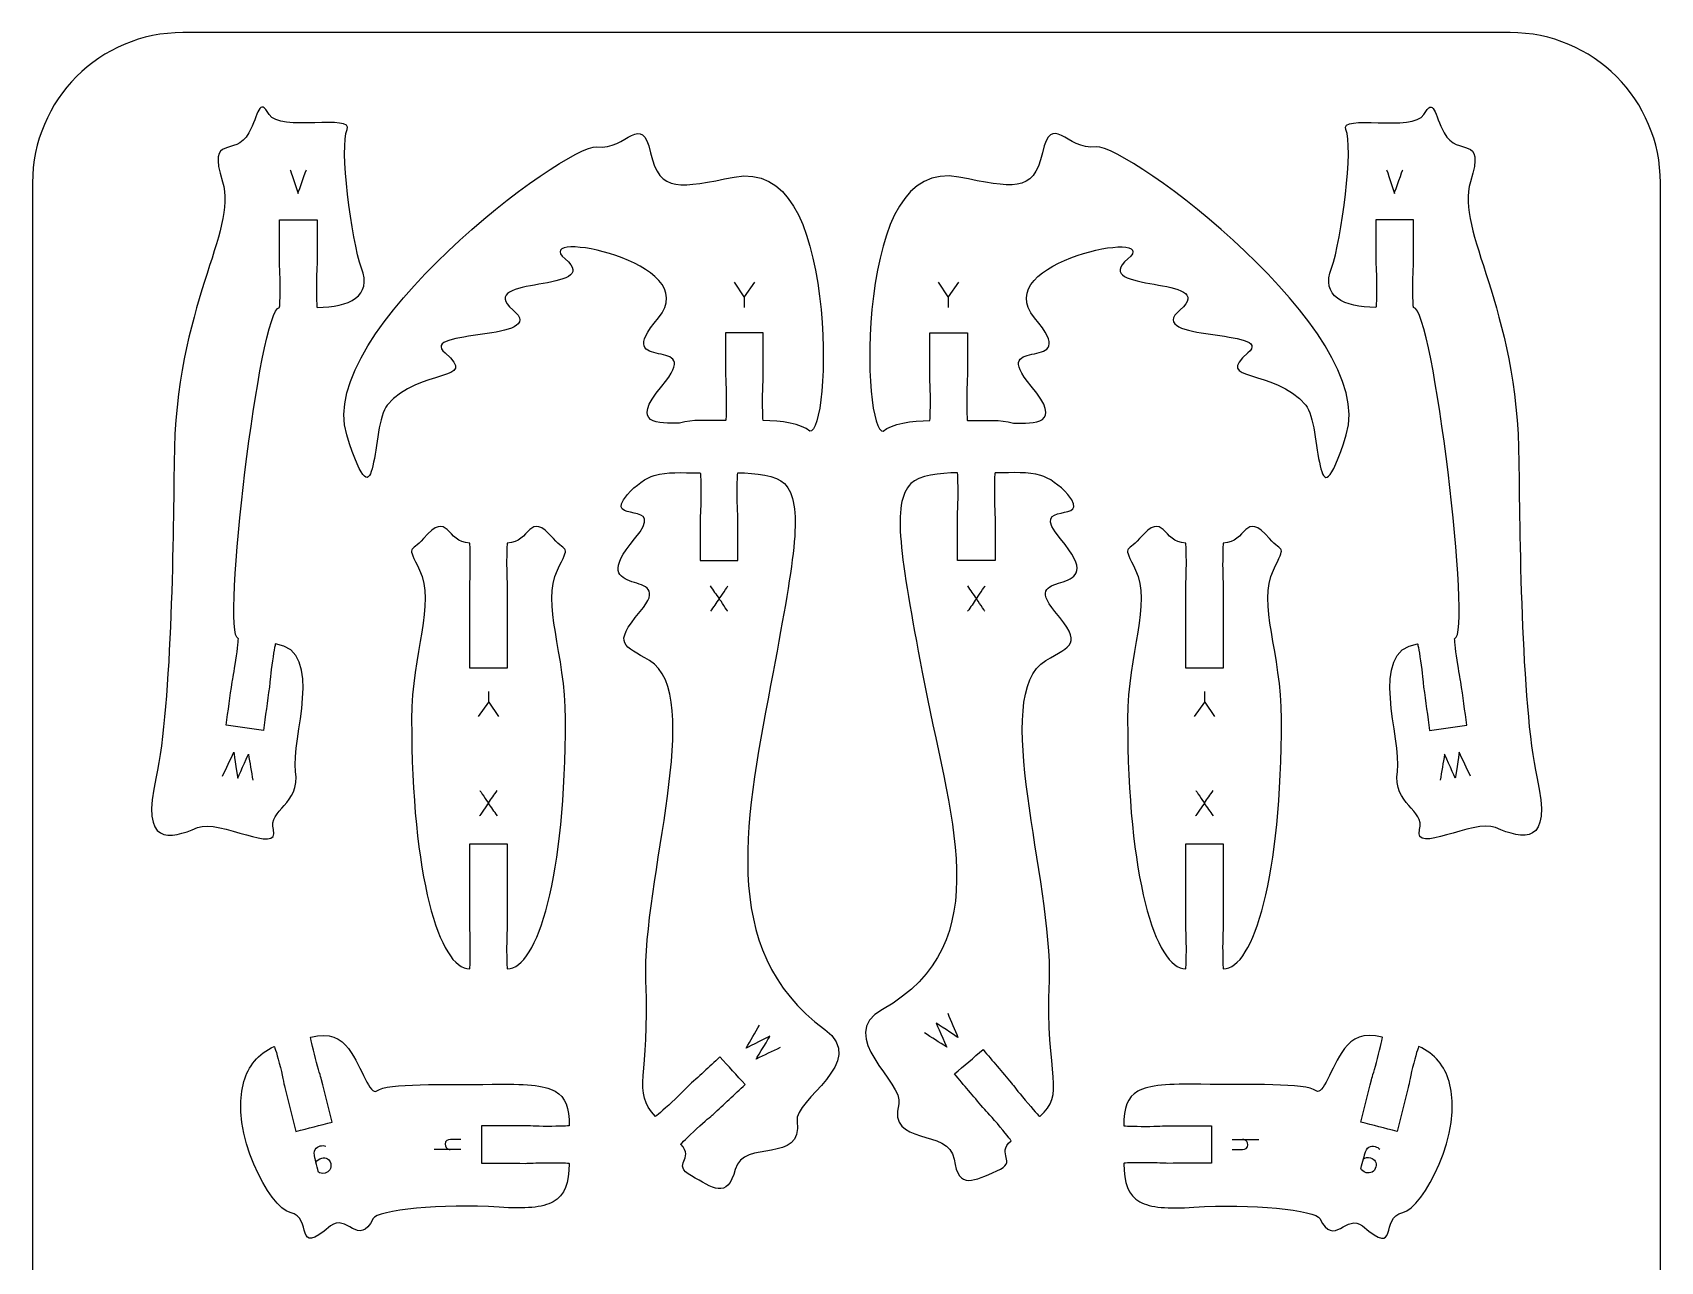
# Model space of a CAD drawing. Extents: x 5 to 405, y 10 to 230.
# Drawn here: x 5 to 135, y 131.9 to 230 of the extents above; entities that cross this region are included whole.
import ezdxf

# ---------------------------------------------------------------- set-up
doc = ezdxf.new("R2010")
doc.units = 0
doc.header["$MEASUREMENT"] = 0
doc.layers.add('DEFAULT', color=18, linetype='CONTINUOUS')

msp = doc.modelspace()

# ---------------------------------------------------------------- linework, layer by layer
at = {"layer": 'DEFAULT', "color": 18}
for points in [[(61.83, 208.91), (61.06, 210.07)], [(62.64, 210.07), (61.83, 208.91), (61.83, 208.05)], [(78.13, 208.91), (77.36, 210.07)], [(78.94, 210.07), (78.13, 208.91), (78.13, 208.05)], [(40.62, 175.39), (41.43, 176.55), (41.43, 177.41)], [(97.8, 175.39), (98.61, 176.55), (98.61, 177.41)], [(41.43, 176.55), (42.2, 175.39)], [(98.61, 176.55), (99.38, 175.39)], [(39.21, 140.83), (37.08, 140.83)], [(100.79, 141.64), (102.92, 141.64)]]:
    msp.add_lwpolyline(points, dxfattribs=at)
at = {"layer": 'DEFAULT', "color": 1}
for points, knots in [([(123, 10), (87.67, 10), (52.33, 10), (17, 10), (10.37, 10), (5, 15.37), (5, 22), (5, 87.33), (5, 152.67), (5, 218), (5, 224.63), (10.37, 230), (17, 230), (52.33, 230), (87.67, 230), (123, 230), (129.63, 230), (135, 224.63), (135, 218), (135, 152.67), (135, 87.33), (135, 22), (135, 15.37), (129.63, 10), (123, 10)], [0, 0, 0, 0, 300.472, 300.472, 300.472, 301.472, 301.472, 301.472, 857.062, 857.062, 857.062, 858.062, 858.062, 858.062, 1158.534, 1158.534, 1158.534, 1159.534, 1159.534, 1159.534, 1715.124, 1715.124, 1715.124, 1716.124, 1716.124, 1716.124, 1716.124]), ([(27.72, 211.56), (27.72, 212.73), (27.72, 213.9), (27.72, 215.06), (26.72, 215.06), (25.72, 215.06), (24.72, 215.06), (24.72, 213.9), (24.72, 212.73), (24.72, 211.56), (24.72, 211.29), (24.77, 210.78), (24.77, 209.81), (24.77, 208.85), (24.75, 208.06), (24.72, 208.06), (23.15, 208.06), (20.03, 181.83), (21.43, 181.63), (21.46, 181.63), (21.37, 180.85), (21.24, 179.89), (21.1, 178.93), (20.98, 178.43), (20.94, 178.16), (20.78, 177.01), (20.62, 175.85), (20.46, 174.7), (21.45, 174.56), (22.44, 174.42), (23.43, 174.28), (23.59, 175.44), (23.75, 176.59), (23.91, 177.75), (23.95, 178.02), (23.97, 178.53), (24.11, 179.49), (24.24, 180.44), (24.38, 181.22), (24.4, 181.21), (28.44, 180.64), (25.61, 173.59), (26, 171.02), (26.41, 168.35), (23.79, 167.99), (24.23, 166.37), (24.79, 164.3), (19.94, 167.26), (18.17, 166.53), (15.95, 165.6), (13.59, 164.98), (14.87, 170.58), (16.14, 176.14), (16.26, 191.1), (16.3, 195.68), (16.4, 208.32), (21.4, 214.1), (20.17, 218.09), (18.94, 222.07), (21.17, 219.92), (22.27, 222), (23.05, 223.46), (23.08, 224.89), (23.89, 223.46), (24.7, 222.03), (30.73, 223.53), (30.12, 222.25), (29.51, 220.98), (30.43, 213.44), (31.28, 211.2), (32.14, 208.96), (30.32, 208.06), (27.72, 208.06), (27.7, 208.06), (27.67, 208.85), (27.67, 209.81), (27.67, 210.78), (27.72, 211.29), (27.72, 211.56)], [1, 1, 1, 1, 10.92, 10.92, 10.92, 19.42, 19.42, 19.42, 29.34, 29.34, 29.34, 30.34, 30.34, 30.34, 31.34, 31.34, 31.34, 32.34, 32.34, 32.34, 33.34, 33.34, 33.34, 34.34, 34.34, 34.34, 44.259601, 44.259601, 44.259601, 52.759329, 52.759329, 52.759329, 62.678931, 62.678931, 62.678931, 63.678931, 63.678931, 63.678931, 64.678931, 64.678931, 64.678931, 65.678931, 65.678931, 65.678931, 66.678931, 66.678931, 66.678931, 67.678931, 67.678931, 67.678931, 68.678931, 68.678931, 68.678931, 69.678931, 69.678931, 69.678931, 70.678931, 70.678931, 70.678931, 71.678931, 71.678931, 71.678931, 72.678931, 72.678931, 72.678931, 73.678931, 73.678931, 73.678931, 74.678931, 74.678931, 74.678931, 75.678931, 75.678931, 75.678931, 76.678931, 76.678931, 76.678931, 77.678931, 77.678931, 77.678931, 77.678931]), ([(30.09, 197.89), (32.66, 189.68), (32.02, 198.73), (33.32, 200.26), (35.9, 203.3), (40.75, 202.05), (37.94, 204.43), (35.65, 206.38), (46.4, 205.29), (43.36, 207.87), (40.11, 210.63), (50.77, 209.19), (47.53, 211.94), (44.59, 214.43), (58.8, 211.72), (54.98, 207.22), (50.94, 202.47), (58.98, 206.16), (55.24, 201.76), (52.6, 198.64), (55.05, 198.83), (56.67, 198.82), (57.78, 199.14), (58.75, 199.02), (60.35, 199.02), (60.38, 199.02), (60.4, 199.8), (60.4, 200.77), (60.4, 201.74), (60.35, 202.25), (60.35, 202.52), (60.35, 203.69), (60.35, 204.85), (60.35, 206.02), (61.35, 206.02), (62.35, 206.02), (63.35, 206.02), (63.35, 204.85), (63.35, 203.68), (63.35, 202.52), (63.35, 202.25), (63.3, 201.73), (63.3, 200.77), (63.3, 199.81), (63.32, 199.04), (63.35, 199.02), (64.73, 199.02), (66.45, 198.79), (67.06, 198.17), (67.88, 198.03), (68.56, 203.29), (67.85, 208.95), (67.13, 214.62), (65.31, 219.28), (61.04, 218.46), (56.76, 217.64), (55.09, 217.12), (54.35, 220.41), (53.62, 223.69), (52.49, 220.62), (50.05, 220.87), (47.6, 221.12), (27.51, 206.1), (30.09, 197.89)], [1, 1, 1, 1, 2, 2, 2, 3, 3, 3, 4, 4, 4, 5, 5, 5, 6, 6, 6, 7, 7, 7, 8, 8, 8, 9, 9, 9, 10, 10, 10, 11, 11, 11, 20.912001, 20.912001, 20.912001, 29.412001, 29.412001, 29.412001, 39.338002, 39.338002, 39.338002, 40.338002, 40.338002, 40.338002, 41.338002, 41.338002, 41.338002, 42.338002, 42.338002, 42.338002, 43.338002, 43.338002, 43.338002, 44.338002, 44.338002, 44.338002, 45.338002, 45.338002, 45.338002, 46.338002, 46.338002, 46.338002, 47.338002, 47.338002, 47.338002, 47.338002]), ([(109.91, 197.89), (107.34, 189.68), (107.98, 198.73), (106.68, 200.26), (104.1, 203.3), (99.25, 202.05), (102.06, 204.43), (104.35, 206.38), (93.6, 205.29), (96.64, 207.87), (99.89, 210.63), (89.23, 209.19), (92.47, 211.94), (95.41, 214.43), (81.2, 211.72), (85.02, 207.22), (89.06, 202.47), (81.02, 206.16), (84.76, 201.76), (87.4, 198.64), (84.95, 198.83), (83.33, 198.82), (82.22, 199.14), (81.25, 199.02), (79.65, 199.02), (79.63, 199.02), (79.6, 199.8), (79.6, 200.77), (79.6, 201.74), (79.65, 202.25), (79.65, 202.52), (79.65, 203.69), (79.65, 204.85), (79.65, 206.02), (78.65, 206.02), (77.65, 206.02), (76.65, 206.02), (76.65, 204.85), (76.65, 203.68), (76.65, 202.52), (76.65, 202.25), (76.7, 201.73), (76.7, 200.77), (76.7, 199.81), (76.68, 199.04), (76.65, 199.02), (75.27, 199.02), (73.55, 198.79), (72.94, 198.17), (72.12, 198.03), (71.44, 203.29), (72.15, 208.95), (72.87, 214.62), (74.69, 219.28), (78.96, 218.46), (83.24, 217.64), (84.91, 217.12), (85.65, 220.41), (86.38, 223.69), (87.51, 220.62), (89.95, 220.87), (92.4, 221.12), (112.49, 206.1), (109.91, 197.89)], [1, 1, 1, 1, 2, 2, 2, 3, 3, 3, 4, 4, 4, 5, 5, 5, 6, 6, 6, 7, 7, 7, 8, 8, 8, 9, 9, 9, 10, 10, 10, 11, 11, 11, 20.912001, 20.912001, 20.912001, 29.412001, 29.412001, 29.412001, 39.338002, 39.338002, 39.338002, 40.338002, 40.338002, 40.338002, 41.338002, 41.338002, 41.338002, 42.338002, 42.338002, 42.338002, 43.338002, 43.338002, 43.338002, 44.338002, 44.338002, 44.338002, 45.338002, 45.338002, 45.338002, 46.338002, 46.338002, 46.338002, 47.338002, 47.338002, 47.338002, 47.338002]), ([(112.28, 211.56), (112.28, 212.73), (112.28, 213.9), (112.28, 215.06), (113.28, 215.06), (114.28, 215.06), (115.28, 215.06), (115.28, 213.9), (115.28, 212.73), (115.28, 211.56), (115.28, 211.29), (115.23, 210.78), (115.23, 209.81), (115.23, 208.85), (115.25, 208.06), (115.28, 208.06), (116.85, 208.06), (119.97, 181.83), (118.57, 181.63), (118.54, 181.63), (118.63, 180.85), (118.76, 179.89), (118.9, 178.93), (119.02, 178.43), (119.06, 178.16), (119.22, 177.01), (119.38, 175.85), (119.54, 174.7), (118.55, 174.56), (117.56, 174.42), (116.57, 174.28), (116.41, 175.44), (116.25, 176.59), (116.09, 177.75), (116.05, 178.02), (116.03, 178.53), (115.89, 179.49), (115.76, 180.44), (115.62, 181.22), (115.6, 181.21), (111.56, 180.64), (114.39, 173.59), (114, 171.02), (113.59, 168.35), (116.21, 167.99), (115.77, 166.37), (115.21, 164.3), (120.06, 167.26), (121.83, 166.53), (124.05, 165.6), (126.41, 164.98), (125.13, 170.58), (123.86, 176.14), (123.74, 191.1), (123.7, 195.68), (123.6, 208.32), (118.6, 214.1), (119.83, 218.09), (121.06, 222.07), (118.83, 219.92), (117.73, 222), (116.95, 223.46), (116.92, 224.89), (116.11, 223.46), (115.3, 222.03), (109.27, 223.53), (109.88, 222.25), (110.49, 220.98), (109.57, 213.44), (108.72, 211.2), (107.86, 208.96), (109.68, 208.06), (112.28, 208.06), (112.3, 208.06), (112.33, 208.85), (112.33, 209.81), (112.33, 210.78), (112.28, 211.29), (112.28, 211.56)], [1, 1, 1, 1, 10.92, 10.92, 10.92, 19.42, 19.42, 19.42, 29.34, 29.34, 29.34, 30.34, 30.34, 30.34, 31.34, 31.34, 31.34, 32.34, 32.34, 32.34, 33.34, 33.34, 33.34, 34.34, 34.34, 34.34, 44.259601, 44.259601, 44.259601, 52.759329, 52.759329, 52.759329, 62.678931, 62.678931, 62.678931, 63.678931, 63.678931, 63.678931, 64.678931, 64.678931, 64.678931, 65.678931, 65.678931, 65.678931, 66.678931, 66.678931, 66.678931, 67.678931, 67.678931, 67.678931, 68.678931, 68.678931, 68.678931, 69.678931, 69.678931, 69.678931, 70.678931, 70.678931, 70.678931, 71.678931, 71.678931, 71.678931, 72.678931, 72.678931, 72.678931, 73.678931, 73.678931, 73.678931, 74.678931, 74.678931, 74.678931, 75.678931, 75.678931, 75.678931, 76.678931, 76.678931, 76.678931, 77.678931, 77.678931, 77.678931, 77.678931]), ([(52.51, 193.12), (50.38, 190.62), (55.87, 192.87), (53.08, 189.58), (48.77, 184.49), (56.67, 187.49), (53.52, 183.78), (51.26, 181.1), (52.25, 181.08), (54.26, 179.88), (58.79, 177.18), (53.67, 162.17), (53.98, 154.33), (54.29, 146.5), (52.84, 145.53), (54.74, 143.47), (54.76, 143.45), (55.35, 143.97), (56.06, 144.62), (56.77, 145.28), (57.12, 145.66), (57.31, 145.85), (58.17, 146.64), (59.03, 147.43), (59.89, 148.22), (60.56, 147.49), (61.24, 146.75), (61.92, 146.02), (61.06, 145.23), (60.21, 144.44), (59.35, 143.64), (59.15, 143.46), (58.74, 143.15), (58.03, 142.49), (57.32, 141.84), (56.76, 141.29), (56.78, 141.27), (57.92, 140.04), (55.95, 139.68), (57.62, 138.73), (59.29, 137.78), (60.47, 136.8), (61.12, 139.25), (61.77, 141.71), (66.57, 139.61), (66.05, 143.09), (65.79, 144.82), (71.82, 147.82), (68.26, 150.42), (59.53, 156.82), (62.02, 167.56), (64.14, 178.93), (65.87, 188.23), (66.61, 192.4), (65.04, 194), (64.43, 194.63), (62.71, 194.86), (61.32, 194.85), (61.29, 194.85), (61.27, 194.07), (61.27, 193.1), (61.27, 192.13), (61.32, 191.62), (61.32, 191.35), (61.32, 190.18), (61.32, 189.02), (61.32, 187.85), (60.32, 187.85), (59.32, 187.85), (58.32, 187.85), (58.32, 189.02), (58.32, 190.18), (58.32, 191.35), (58.32, 191.62), (58.37, 192.13), (58.37, 193.1), (58.37, 194.06), (58.35, 194.83), (58.32, 194.85), (56.73, 194.85), (55.75, 194.96), (54.65, 194.65), (54.04, 194.47), (53.13, 193.86), (52.51, 193.12)], [1, 1, 1, 1, 2, 2, 2, 3, 3, 3, 4, 4, 4, 5, 5, 5, 6, 6, 6, 7, 7, 7, 8, 8, 8, 17.920017, 17.920017, 17.920017, 26.42045, 26.42045, 26.42045, 36.340466, 36.340466, 36.340466, 37.340466, 37.340466, 37.340466, 38.340466, 38.340466, 38.340466, 39.340466, 39.340466, 39.340466, 40.340466, 40.340466, 40.340466, 41.340466, 41.340466, 41.340466, 42.340466, 42.340466, 42.340466, 43.340466, 43.340466, 43.340466, 44.340466, 44.340466, 44.340466, 45.340466, 45.340466, 45.340466, 46.340466, 46.340466, 46.340466, 47.340466, 47.340466, 47.340466, 57.259467, 57.259467, 57.259467, 65.752467, 65.752467, 65.752467, 75.671467, 75.671467, 75.671467, 76.671467, 76.671467, 76.671467, 77.671467, 77.671467, 77.671467, 78.671467, 78.671467, 78.671467, 79.671467, 79.671467, 79.671467, 79.671467]), ([(87.67, 193.12), (89.79, 190.62), (84.31, 192.87), (87.09, 189.58), (91.41, 184.49), (83.51, 187.49), (86.65, 183.78), (88.92, 181.1), (87.93, 181.08), (85.92, 179.88), (81.39, 177.18), (86.51, 162.17), (86.2, 154.33), (85.89, 146.5), (87.57, 145.28), (85.43, 143.47), (85.41, 143.45), (84.89, 144.04), (84.27, 144.77), (83.64, 145.51), (83.35, 145.93), (83.17, 146.14), (82.42, 147.03), (81.66, 147.92), (80.91, 148.81), (80.15, 148.17), (79.38, 147.52), (78.62, 146.87), (79.38, 145.98), (80.13, 145.09), (80.88, 144.2), (81.06, 144), (81.43, 143.64), (82.05, 142.9), (82.68, 142.16), (83.17, 141.55), (83.15, 141.53), (81.87, 140.45), (83.77, 139.85), (82, 139.12), (80.22, 138.38), (78.93, 137.54), (78.59, 140.06), (78.25, 142.58), (73.23, 141.08), (74.17, 144.47), (74.64, 146.16), (69.02, 149.87), (72.87, 152.02), (82.31, 157.31), (78.16, 167.56), (76.04, 178.93), (74.31, 188.23), (73.57, 192.4), (75.14, 194), (75.75, 194.63), (77.47, 194.86), (78.86, 194.85), (78.89, 194.85), (78.91, 194.07), (78.91, 193.1), (78.91, 192.13), (78.86, 191.62), (78.86, 191.35), (78.86, 190.18), (78.86, 189.02), (78.86, 187.85), (79.86, 187.85), (80.86, 187.85), (81.86, 187.85), (81.86, 189.02), (81.86, 190.18), (81.86, 191.35), (81.86, 191.62), (81.81, 192.13), (81.81, 193.1), (81.81, 194.06), (81.83, 194.83), (81.86, 194.85), (83.45, 194.85), (84.43, 194.96), (85.53, 194.65), (86.14, 194.47), (87.05, 193.86), (87.67, 193.12)], [1, 1, 1, 1, 2, 2, 2, 3, 3, 3, 4, 4, 4, 5, 5, 5, 6, 6, 6, 7, 7, 7, 8, 8, 8, 17.9205, 17.9205, 17.9205, 26.420515, 26.420515, 26.420515, 36.340369, 36.340369, 36.340369, 37.340369, 37.340369, 37.340369, 38.340369, 38.340369, 38.340369, 39.340369, 39.340369, 39.340369, 40.340369, 40.340369, 40.340369, 41.340369, 41.340369, 41.340369, 42.340369, 42.340369, 42.340369, 43.340369, 43.340369, 43.340369, 44.340369, 44.340369, 44.340369, 45.340369, 45.340369, 45.340369, 46.340369, 46.340369, 46.340369, 47.340369, 47.340369, 47.340369, 57.25937, 57.25937, 57.25937, 65.75237, 65.75237, 65.75237, 75.67137, 75.67137, 75.67137, 76.67137, 76.67137, 76.67137, 77.67137, 77.67137, 77.67137, 78.67137, 78.67137, 78.67137, 79.67137, 79.67137, 79.67137, 79.67137]), ([(42.91, 155.25), (42.88, 155.25), (42.86, 156.03), (42.86, 157), (42.86, 157.96), (42.91, 158.47), (42.91, 158.75), (42.91, 160.91), (42.91, 163.08), (42.91, 165.24), (41.91, 165.24), (40.91, 165.24), (39.91, 165.24), (39.91, 163.08), (39.91, 160.91), (39.91, 158.75), (39.91, 158.47), (39.96, 157.96), (39.96, 157), (39.96, 156.03), (39.94, 155.25), (39.91, 155.25), (37.47, 155.25), (35.27, 162.65), (35.27, 175.19), (35.27, 180.51), (37.2, 184.42), (35.91, 187.08), (34.86, 189.25), (35.17, 188.38), (36.22, 189.6), (38.27, 191.98), (38, 189.25), (39.91, 189.25), (39.94, 189.25), (39.96, 188.46), (39.96, 187.5), (39.96, 186.53), (39.91, 186.02), (39.91, 185.75), (39.91, 183.58), (39.91, 181.41), (39.91, 179.25), (40.91, 179.25), (41.91, 179.25), (42.91, 179.25), (42.91, 181.41), (42.91, 183.58), (42.91, 185.75), (42.91, 186.02), (42.86, 186.53), (42.86, 187.5), (42.86, 188.46), (42.88, 189.25), (42.91, 189.25), (44.82, 189.25), (44.55, 191.98), (46.6, 189.6), (47.64, 188.38), (47.96, 189.25), (46.91, 187.08), (45.62, 184.42), (47.56, 180.51), (47.56, 175.19), (47.56, 162.65), (45.35, 155.25), (42.91, 155.25)], [1, 1, 1, 1, 2, 2, 2, 3, 3, 3, 21.424, 21.424, 21.424, 29.924, 29.924, 29.924, 48.348, 48.348, 48.348, 49.348, 49.348, 49.348, 50.348, 50.348, 50.348, 51.348, 51.348, 51.348, 52.348, 52.348, 52.348, 53.348, 53.348, 53.348, 54.348, 54.348, 54.348, 55.348, 55.348, 55.348, 56.348, 56.348, 56.348, 74.772, 74.772, 74.772, 83.272, 83.272, 83.272, 101.696, 101.696, 101.696, 102.696, 102.696, 102.696, 103.696, 103.696, 103.696, 104.696, 104.696, 104.696, 105.696, 105.696, 105.696, 106.696, 106.696, 106.696, 107.696, 107.696, 107.696, 107.696]), ([(100.09, 155.25), (100.06, 155.25), (100.04, 156.03), (100.04, 157), (100.04, 157.96), (100.09, 158.47), (100.09, 158.75), (100.09, 160.91), (100.09, 163.08), (100.09, 165.24), (99.09, 165.24), (98.09, 165.24), (97.09, 165.24), (97.09, 163.08), (97.09, 160.91), (97.09, 158.75), (97.09, 158.47), (97.14, 157.96), (97.14, 157), (97.14, 156.03), (97.11, 155.25), (97.09, 155.25), (94.65, 155.25), (92.45, 162.65), (92.45, 175.19), (92.45, 180.51), (94.38, 184.42), (93.09, 187.08), (92.04, 189.25), (92.35, 188.38), (93.4, 189.6), (95.45, 191.98), (95.18, 189.25), (97.09, 189.25), (97.12, 189.25), (97.14, 188.46), (97.14, 187.5), (97.14, 186.53), (97.09, 186.02), (97.09, 185.75), (97.09, 183.58), (97.09, 181.41), (97.09, 179.25), (98.09, 179.25), (99.09, 179.25), (100.09, 179.25), (100.09, 181.41), (100.09, 183.58), (100.09, 185.75), (100.09, 186.02), (100.04, 186.53), (100.04, 187.5), (100.04, 188.46), (100.06, 189.25), (100.09, 189.25), (102, 189.25), (101.73, 191.98), (103.78, 189.6), (104.82, 188.38), (105.13, 189.25), (104.09, 187.08), (102.8, 184.42), (104.74, 180.51), (104.74, 175.19), (104.74, 162.65), (102.53, 155.25), (100.09, 155.25)], [1, 1, 1, 1, 2, 2, 2, 3, 3, 3, 21.424, 21.424, 21.424, 29.924, 29.924, 29.924, 48.348, 48.348, 48.348, 49.348, 49.348, 49.348, 50.348, 50.348, 50.348, 51.348, 51.348, 51.348, 52.348, 52.348, 52.348, 53.348, 53.348, 53.348, 54.348, 54.348, 54.348, 55.348, 55.348, 55.348, 56.348, 56.348, 56.348, 74.772, 74.772, 74.772, 83.272, 83.272, 83.272, 101.696, 101.696, 101.696, 102.696, 102.696, 102.696, 103.696, 103.696, 103.696, 104.696, 104.696, 104.696, 105.696, 105.696, 105.696, 106.696, 106.696, 106.696, 107.696, 107.696, 107.696, 107.696]), ([(40.86, 139.74), (40.86, 140.74), (40.86, 141.74), (40.86, 142.73), (42.02, 142.73), (43.19, 142.73), (44.36, 142.73), (44.63, 142.73), (45.14, 142.68), (46.11, 142.68), (47.07, 142.68), (47.85, 142.71), (47.85, 142.73), (47.86, 144.17), (47.58, 145.01), (46.74, 145.48), (45.83, 145.99), (44.27, 146.08), (41.7, 146.04), (37.78, 145.99), (33.37, 146.16), (32.49, 145.52), (31.93, 145.12), (31.36, 147.34), (30.23, 148.89), (29.64, 149.69), (28.72, 150.19), (27.21, 149.81), (27.18, 149.8), (27.36, 149.04), (27.59, 148.1), (27.83, 147.17), (28.01, 146.68), (28.07, 146.41), (28.36, 145.28), (28.65, 144.15), (28.93, 143.02), (27.97, 142.78), (27, 142.53), (26.03, 142.28), (25.74, 143.41), (25.46, 144.55), (25.17, 145.68), (25.1, 145.94), (25.02, 146.45), (24.79, 147.39), (24.55, 148.31), (24.34, 149.05), (24.3, 149.07), (22.98, 148.48), (22.23, 147.47), (21.87, 146.26), (20.7, 142.28), (23.94, 136.13), (25.58, 135.81), (27.47, 135.44), (25.77, 132.16), (28.79, 134.73), (30.04, 135.79), (31.08, 132.97), (32.19, 135.32), (32.51, 136), (37.74, 136.53), (42.26, 136.23), (44.35, 136.09), (45.71, 136.19), (46.57, 136.66), (47.52, 137.18), (47.85, 138.15), (47.85, 139.73), (47.85, 139.76), (47.07, 139.78), (46.1, 139.78), (45.14, 139.78), (44.62, 139.73), (44.35, 139.73), (43.19, 139.74), (42.02, 139.74), (40.86, 139.74)], [9.915002, 9.915002, 9.915002, 9.915002, 18.413002, 18.413002, 18.413002, 28.338009, 28.338009, 28.338009, 29.338009, 29.338009, 29.338009, 30.338009, 30.338009, 30.338009, 31.338009, 31.338009, 31.338009, 32.338009, 32.338009, 32.338009, 33.338009, 33.338009, 33.338009, 34.338009, 34.338009, 34.338009, 35.338009, 35.338009, 35.338009, 36.338009, 36.338009, 36.338009, 37.338009, 37.338009, 37.338009, 47.258256, 47.258256, 47.258256, 55.748305, 55.748305, 55.748305, 65.674644, 65.674644, 65.674644, 66.674644, 66.674644, 66.674644, 67.674644, 67.674644, 67.674644, 68.674644, 68.674644, 68.674644, 69.674644, 69.674644, 69.674644, 70.674644, 70.674644, 70.674644, 71.674644, 71.674644, 71.674644, 72.674644, 72.674644, 72.674644, 73.674644, 73.674644, 73.674644, 74.674644, 74.674644, 74.674644, 75.674644, 75.674644, 75.674644, 76.674644, 76.674644, 76.674644, 86.589647, 86.589647, 86.589647, 86.589647]), ([(99.14, 139.74), (99.14, 140.74), (99.14, 141.74), (99.14, 142.73), (97.98, 142.73), (96.81, 142.73), (95.64, 142.73), (95.37, 142.73), (94.86, 142.68), (93.89, 142.68), (92.93, 142.68), (92.15, 142.71), (92.15, 142.73), (92.14, 144.17), (92.42, 145.01), (93.26, 145.48), (94.17, 145.99), (95.73, 146.08), (98.3, 146.04), (102.22, 145.99), (106.63, 146.16), (107.51, 145.52), (108.07, 145.12), (108.64, 147.34), (109.77, 148.89), (110.36, 149.69), (111.28, 150.19), (112.79, 149.81), (112.82, 149.8), (112.64, 149.04), (112.41, 148.1), (112.17, 147.17), (111.99, 146.68), (111.93, 146.41), (111.64, 145.28), (111.35, 144.15), (111.07, 143.02), (112.03, 142.78), (113, 142.53), (113.97, 142.28), (114.26, 143.41), (114.54, 144.55), (114.83, 145.68), (114.9, 145.94), (114.98, 146.45), (115.21, 147.39), (115.45, 148.31), (115.66, 149.05), (115.7, 149.07), (117.02, 148.48), (117.77, 147.47), (118.13, 146.26), (119.3, 142.28), (116.06, 136.13), (114.42, 135.81), (112.53, 135.44), (114.23, 132.16), (111.21, 134.73), (109.96, 135.79), (108.92, 132.97), (107.81, 135.32), (107.49, 136), (102.26, 136.53), (97.74, 136.23), (95.65, 136.09), (94.29, 136.19), (93.43, 136.66), (92.48, 137.18), (92.15, 138.15), (92.15, 139.73), (92.15, 139.76), (92.93, 139.78), (93.9, 139.78), (94.86, 139.78), (95.38, 139.73), (95.65, 139.73), (96.81, 139.74), (97.98, 139.74), (99.14, 139.74)], [9.915002, 9.915002, 9.915002, 9.915002, 18.413002, 18.413002, 18.413002, 28.338009, 28.338009, 28.338009, 29.338009, 29.338009, 29.338009, 30.338009, 30.338009, 30.338009, 31.338009, 31.338009, 31.338009, 32.338009, 32.338009, 32.338009, 33.338009, 33.338009, 33.338009, 34.338009, 34.338009, 34.338009, 35.338009, 35.338009, 35.338009, 36.338009, 36.338009, 36.338009, 37.338009, 37.338009, 37.338009, 47.258256, 47.258256, 47.258256, 55.748305, 55.748305, 55.748305, 65.674644, 65.674644, 65.674644, 66.674644, 66.674644, 66.674644, 67.674644, 67.674644, 67.674644, 68.674644, 68.674644, 68.674644, 69.674644, 69.674644, 69.674644, 70.674644, 70.674644, 70.674644, 71.674644, 71.674644, 71.674644, 72.674644, 72.674644, 72.674644, 73.674644, 73.674644, 73.674644, 74.674644, 74.674644, 74.674644, 75.674644, 75.674644, 75.674644, 76.674644, 76.674644, 76.674644, 86.589647, 86.589647, 86.589647, 86.589647])]:
    msp.add_open_spline(points, degree=3, knots=knots, dxfattribs=at)
at = {"layer": 'DEFAULT', "color": 18}
for points, knots in [([(25.57, 219.05), (25.57, 219.05), (26.13, 217.42), (26.2, 217.16), (26.27, 217.41), (26.87, 219.05), (26.87, 219.05)], [0, 0, 0, 0, 1.02, 1.02, 1.02, 2.02, 2.02, 2.02, 2.02]), ([(113.13, 219.05), (113.13, 219.05), (113.68, 217.42), (113.75, 217.16), (113.82, 217.41), (114.43, 219.05), (114.43, 219.05)], [0, 0, 0, 0, 1.02, 1.02, 1.02, 2.02, 2.02, 2.02, 2.02]), ([(59.11, 185.82), (59.35, 185.48), (59.59, 185.14), (59.83, 184.8), (59.93, 184.92), (60.53, 185.82), (60.53, 185.82)], [0, 0, 0, 0, 3.548245, 3.548245, 3.548245, 4.548245, 4.548245, 4.548245, 4.548245]), ([(60.51, 183.8), (60.51, 183.8), (59.93, 184.69), (59.83, 184.8), (59.6, 184.47), (59.37, 184.13), (59.13, 183.8)], [0, 0, 0, 0, 1, 1, 1, 4.45798, 4.45798, 4.45798, 4.45798]), ([(79.65, 185.82), (79.89, 185.48), (80.13, 185.14), (80.37, 184.8), (80.46, 184.92), (81.07, 185.82), (81.07, 185.82)], [0, 0, 0, 0, 3.548245, 3.548245, 3.548245, 4.548245, 4.548245, 4.548245, 4.548245]), ([(81.05, 183.8), (81.05, 183.8), (80.46, 184.69), (80.37, 184.8), (80.14, 184.47), (79.91, 184.13), (79.67, 183.8)], [0, 0, 0, 0, 1, 1, 1, 4.45798, 4.45798, 4.45798, 4.45798]), ([(20.17, 170.65), (20.47, 171.28), (20.77, 171.92), (21.08, 172.56), (21.11, 172.3), (21.38, 170.48), (21.38, 170.48), (21.38, 170.48), (22.14, 172.16), (22.24, 172.4), (22.36, 171.7), (22.47, 171), (22.59, 170.31)], [0, 0, 0, 0, 5.999966, 5.999966, 5.999966, 6.999966, 6.999966, 6.999966, 7.999966, 7.999966, 7.999966, 13.999572, 13.999572, 13.999572, 13.999572]), ([(119.83, 170.65), (119.53, 171.28), (119.23, 171.92), (118.92, 172.56), (118.89, 172.3), (118.62, 170.48), (118.62, 170.48), (118.62, 170.48), (117.86, 172.16), (117.76, 172.4), (117.64, 171.7), (117.53, 171), (117.41, 170.31)], [0, 0, 0, 0, 5.999966, 5.999966, 5.999966, 6.999966, 6.999966, 6.999966, 7.999966, 7.999966, 7.999966, 13.999572, 13.999572, 13.999572, 13.999572]), ([(40.72, 169.49), (40.72, 169.49), (41.31, 168.6), (41.4, 168.49), (41.63, 168.82), (41.86, 169.16), (42.1, 169.49)], [0, 0, 0, 0, 1, 1, 1, 4.45798, 4.45798, 4.45798, 4.45798]), ([(97.9, 169.49), (97.9, 169.49), (98.49, 168.6), (98.58, 168.49), (98.81, 168.82), (99.04, 169.16), (99.28, 169.49)], [0, 0, 0, 0, 1, 1, 1, 4.45798, 4.45798, 4.45798, 4.45798]), ([(42.12, 167.47), (41.88, 167.81), (41.64, 168.15), (41.4, 168.49), (41.31, 168.37), (40.7, 167.47), (40.7, 167.47)], [0, 0, 0, 0, 3.548245, 3.548245, 3.548245, 4.548245, 4.548245, 4.548245, 4.548245]), ([(99.3, 167.47), (99.06, 167.81), (98.82, 168.15), (98.58, 168.49), (98.49, 168.37), (97.88, 167.47), (97.88, 167.47)], [0, 0, 0, 0, 3.548245, 3.548245, 3.548245, 4.548245, 4.548245, 4.548245, 4.548245]), ([(78.08, 151.72), (78.35, 151.07), (78.63, 150.42), (78.9, 149.77), (78.69, 149.92), (77.15, 150.93), (77.15, 150.93), (77.15, 150.93), (77.89, 149.25), (78, 149.01), (77.41, 149.39), (76.81, 149.77), (76.22, 150.15)], [0, 0, 0, 0, 5.999431, 5.999431, 5.999431, 6.999431, 6.999431, 6.999431, 7.999431, 7.999431, 7.999431, 13.998556, 13.998556, 13.998556, 13.998556]), ([(64.71, 148.97), (64.07, 148.67), (63.43, 148.37), (62.79, 148.06), (62.93, 148.28), (63.88, 149.87), (63.88, 149.87), (63.88, 149.87), (62.22, 149.05), (61.99, 148.93), (62.35, 149.54), (62.7, 150.15), (63.05, 150.77)], [0, 0, 0, 0, 6.000067, 6.000067, 6.000067, 7.000067, 7.000067, 7.000067, 8.000067, 8.000067, 8.000067, 13.998936, 13.998936, 13.998936, 13.998936]), ([(27.63, 139.82), (27.68, 139.95), (27.88, 140.1), (28.09, 140.15), (28.42, 140.24), (28.73, 140.05), (28.81, 139.73), (28.91, 139.33), (28.67, 139.03), (28.36, 138.95), (28.13, 138.89), (27.91, 138.95), (27.83, 139.03), (27.81, 139.13), (27.55, 140.15), (27.55, 140.15), (27.47, 140.47), (27.48, 140.68), (27.57, 140.83), (27.65, 140.99), (27.82, 141.08), (27.97, 141.12), (28.12, 141.15), (28.29, 141.16), (28.41, 141.11)], [0, 0, 0, 0, 1, 1, 1, 2, 2, 2, 3, 3, 3, 4, 4, 4, 5, 5, 5, 6, 6, 6, 7, 7, 7, 8, 8, 8, 8]), ([(39.21, 141.64), (38.93, 141.64), (38.66, 141.64), (38.38, 141.64), (38.15, 141.64), (37.95, 141.54), (37.95, 141.26), (37.95, 141.06), (38.07, 140.9), (38.21, 140.85), (38.25, 140.83), (38.29, 140.83), (38.34, 140.83)], [0, 0, 0, 0, 2.363, 2.363, 2.363, 3.363, 3.363, 3.363, 4.363, 4.363, 4.363, 5.363, 5.363, 5.363, 5.363]), ([(100.79, 140.83), (101.07, 140.83), (101.34, 140.83), (101.62, 140.83), (101.85, 140.83), (102.05, 140.93), (102.05, 141.22), (102.05, 141.41), (101.93, 141.57), (101.79, 141.62), (101.75, 141.64), (101.71, 141.65), (101.66, 141.65)], [0, 0, 0, 0, 2.363, 2.363, 2.363, 3.363, 3.363, 3.363, 4.363, 4.363, 4.363, 5.363, 5.363, 5.363, 5.363]), ([(111.29, 140.1), (111.39, 140.19), (111.64, 140.22), (111.85, 140.17), (112.18, 140.08), (112.36, 139.77), (112.28, 139.45), (112.18, 139.05), (111.82, 138.9), (111.51, 138.98), (111.28, 139.04), (111.12, 139.2), (111.08, 139.31), (111.11, 139.41), (111.37, 140.42), (111.37, 140.42), (111.46, 140.74), (111.56, 140.93), (111.71, 141.02), (111.87, 141.11), (112.05, 141.11), (112.21, 141.07), (112.35, 141.03), (112.51, 140.95), (112.59, 140.85)], [0, 0, 0, 0, 1, 1, 1, 2, 2, 2, 3, 3, 3, 4, 4, 4, 5, 5, 5, 6, 6, 6, 7, 7, 7, 8, 8, 8, 8])]:
    msp.add_open_spline(points, degree=3, knots=knots, dxfattribs=at)

doc.saveas('drawing.dxf')
